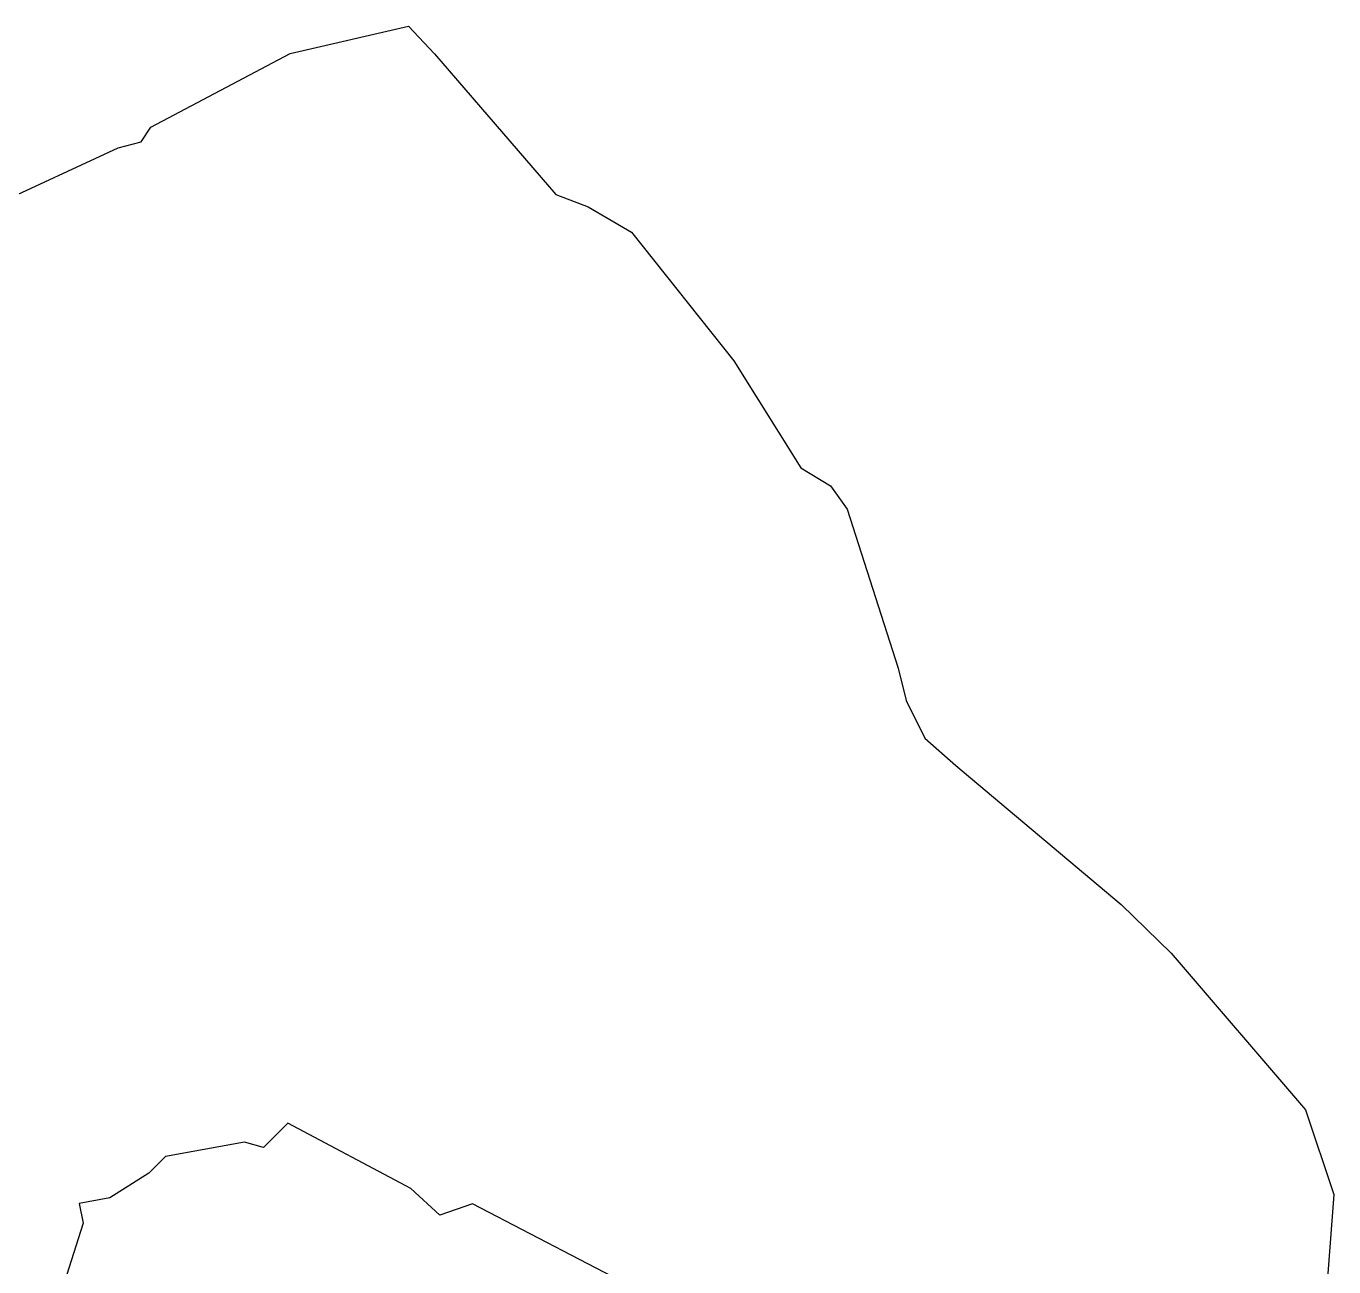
# Model space of a CAD drawing. Header units: metres. Extents: x 314013 to 319180, y 1897447 to 1902766.
# Drawn here: x 316596 to 319180, y 1900314 to 1902766 of the extents above; entities that cross this region are included whole.
import ezdxf

# ---------------------------------------------------------------- set-up
doc = ezdxf.new("R2010")
doc.units = ezdxf.units.M
doc.layers.add('village', color=3, linetype='Continuous')

msp = doc.modelspace()

# ---------------------------------------------------------------- linework, layer by layer
at = {"color": 6, "flags": 128}
msp.add_lwpolyline([(317117.8, 1902711.5), (317351.5, 1902765.5)], dxfattribs=at)
at = {"layer": 'village', "color": 6}
for points in [[(317351.5, 1902765.5, 0), (317403, 1902711.1, 0), (317642.9, 1902433, 0), (317706.3, 1902408.7, 0), (317792.2, 1902358.4, 0), (317994.3, 1902104.4, 0), (318126.8, 1901892.8, 0), (318185.3, 1901857.4, 0), (318218.4, 1901811, 0), (318319, 1901497, 0), (318335, 1901433.2, 0), (318371.8, 1901358.5, 0), (318433, 1901304.4, 0), (318759.3, 1901029.8, 0), (318858, 1900933.9, 0), (319123.5, 1900624.5, 0), (319179.7, 1900457.1, 0)], [(316532.9, 1902411.5, 0), (316777.9, 1902525.2, 0), (316823.7, 1902537.2, 0), (316842.6, 1902565.9, 0), (317117.8, 1902711.5, 0)], [(317819.7, 1900261, 0), (317478.1, 1900438.6, 0), (317413.8, 1900416.3, 0), (317356.1, 1900469, 0), (317113.3, 1900597.9, 0), (317065.3, 1900550.1, 0), (317027.8, 1900560.2, 0), (316871.9, 1900532.2, 0), (316838.7, 1900499.1, 0), (316761.7, 1900450.6, 0), (316701.1, 1900439.3, 0), (316709.2, 1900400.5, 0), (316667.1, 1900268.2, 0)], [(319179.7, 1900457.1, 0), (319163.6, 1900249.2, 0)]]:
    msp.add_polyline3d(points, dxfattribs=at)

doc.saveas('drawing.dxf')
